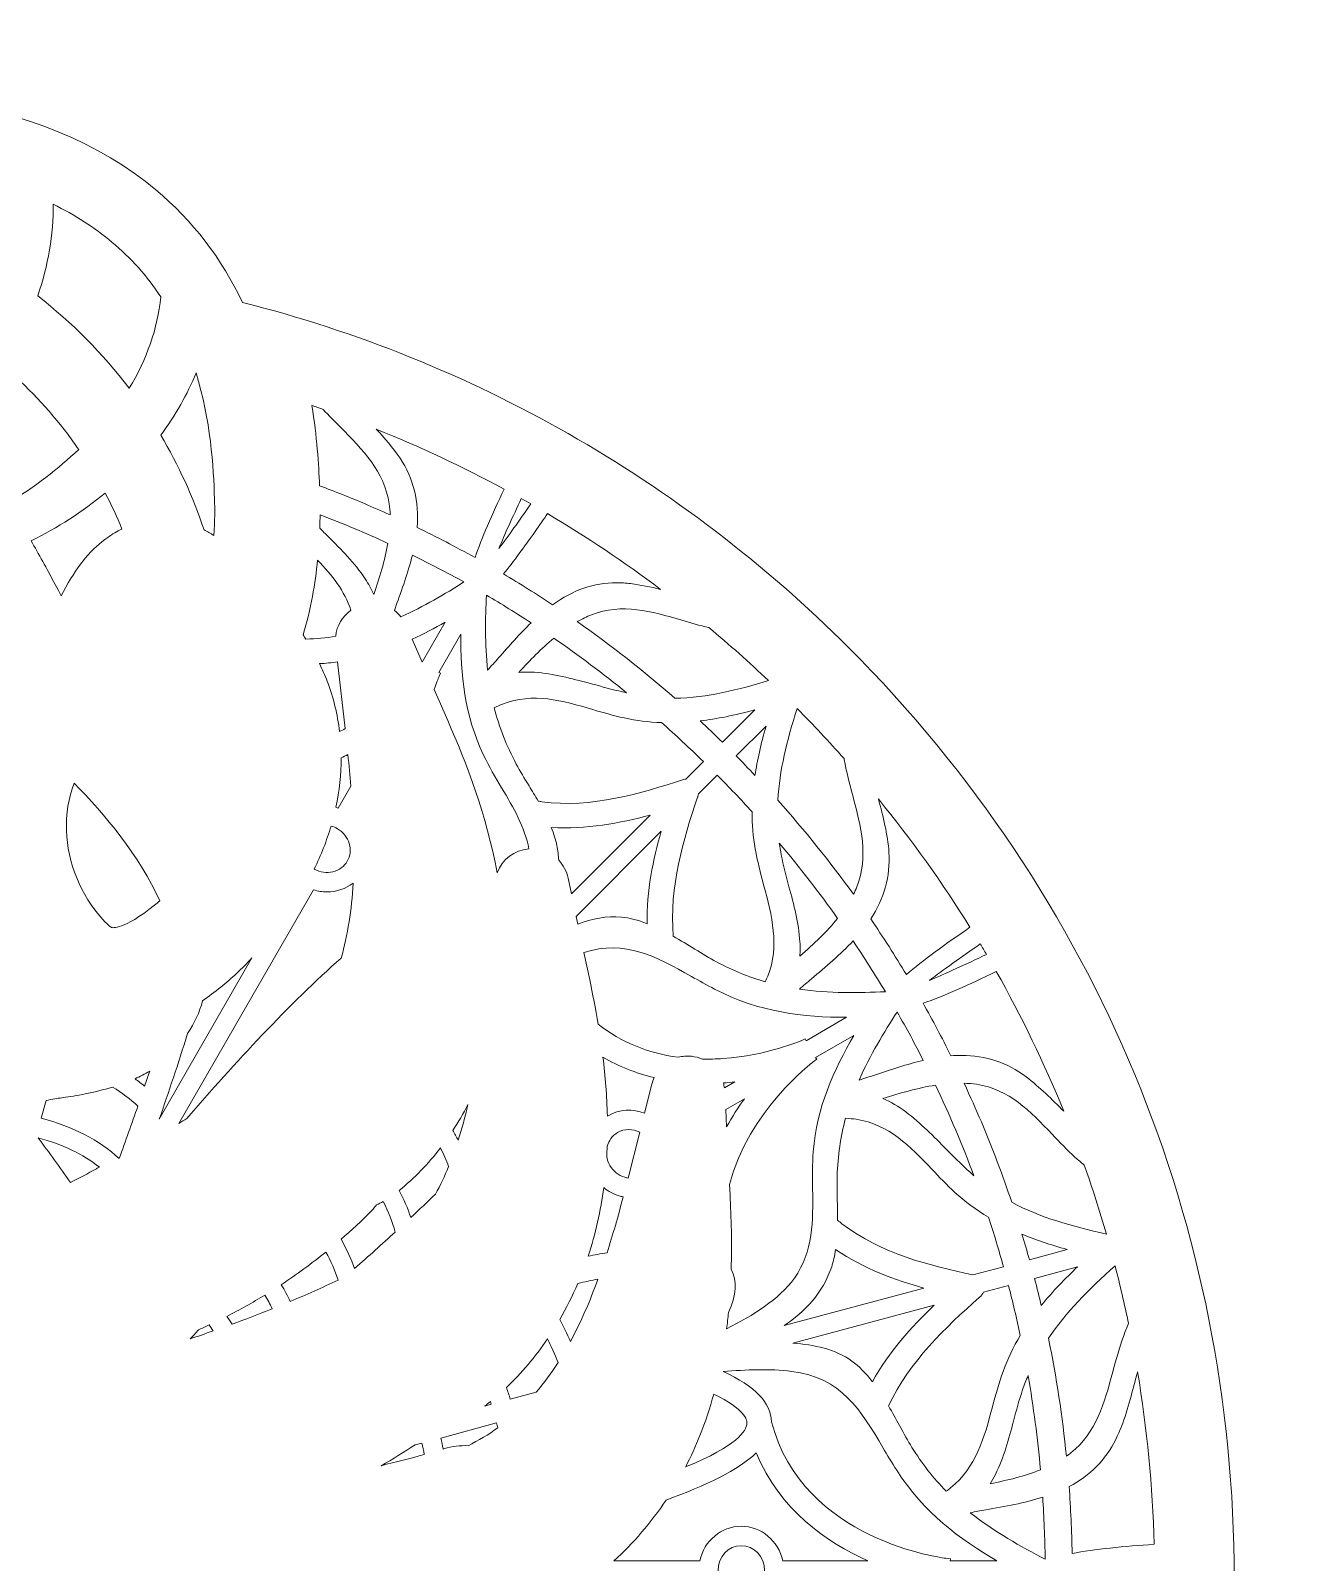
# Model space of a CAD drawing. Header units: millimetres. Extents: x 43 to 1274, y -337 to -13.
# Drawn here: x 1137.7 to 1273.8, y -193.1 to -27.7 of the extents above; entities that cross this region are included whole.
import ezdxf

# ---------------------------------------------------------------- set-up
doc = ezdxf.new("R2010")
doc.units = ezdxf.units.MM
doc.header["$MEASUREMENT"] = 0
doc.layers.add('Layer 1', color=7, linetype='Continuous')

msp = doc.modelspace()

# ---------------------------------------------------------------- linework, layer by layer
at = {"layer": 'Layer 1', "lineweight": 0}
for points, knots in [([(1261.24, -237.6), (1265.57, -223.82), (1267.76, -209.43), (1267.76, -194.83), (1267.76, -156.87), (1252.98, -121.18), (1226.13, -94.33), (1207.94, -76.14), (1185.3, -63.25), (1160.63, -57.03), (1158.4, -52.29), (1155.25, -48.19), (1151.27, -44.86), (1139.21, -34.75), (1119.46, -31.79), (1092.59, -36.07), (1086.18, -37.09), (1077.34, -37.17), (1071.66, -31.79), (1071.66, -31.79), (1067.3, -27.67), (1067.3, -27.67), (1067.3, -27.67), (1068.86, -33.47), (1068.86, -33.47), (1071.54, -43.44), (1077.92, -52.14), (1086.88, -58.03), (1070.61, -62.61), (1055.42, -70.04), (1041.71, -80.12), (1043.59, -69.09), (1041.32, -57.73), (1035.43, -48.84), (1035.43, -48.84), (1032.11, -43.83), (1032.11, -43.83), (1032.11, -43.83), (1032.33, -49.83), (1032.33, -49.83), (1032.61, -57.71), (1026.73, -64.38), (1021.76, -68.59), (1017.17, -72.47), (1013.06, -76.32), (1009.45, -80.14), (1009.45, -80.14), (1007.9, -81.81), (1007.9, -81.81), (996.14, -94.71), (990.06, -107.17), (989.78, -118.99), (989.61, -125.85), (991.38, -132.45), (995.03, -138.62), (987.38, -156.38), (983.5, -175.29), (983.5, -194.83), (983.5, -232.8), (998.29, -268.49), (1025.13, -295.33), (1051.98, -322.18), (1087.67, -336.96), (1125.63, -336.96), (1144.12, -336.96), (1162.08, -333.49), (1179.01, -326.63), (1182.09, -327.41), (1185.48, -326.99), (1188.94, -325.45), (1189.12, -325.45), (1189.3, -325.45), (1189.47, -325.45), (1190.01, -325.75), (1190.5, -326.02), (1190.97, -326.27), (1197.09, -329.52), (1201.78, -331.02), (1204.81, -330.75), (1209.16, -330.36), (1212.98, -328.54), (1215.87, -325.48), (1216.51, -325.45), (1217.1, -325.41), (1217.68, -325.37), (1223.64, -324.96), (1228.62, -323.73), (1232.47, -321.72), (1240.38, -317.57), (1241.77, -311.01), (1241.88, -307.36), (1242.45, -306.92), (1242.96, -306.45), (1243.41, -305.95), (1244.98, -304.23), (1245.97, -302.1), (1246.3, -299.8), (1247.64, -299.7), (1248.95, -299.49), (1250.17, -299.17), (1262.95, -295.84), (1272.96, -281.4), (1273.38, -270.73), (1273.83, -259.34), (1269.86, -248.51), (1261.24, -237.6)], [0, 0, 0, 0, 1, 1, 1, 2, 2, 2, 3, 3, 3, 4, 4, 4, 5, 5, 5, 6, 6, 6, 7, 7, 7, 8, 8, 8, 9, 9, 9, 10, 10, 10, 11, 11, 11, 12, 12, 12, 13, 13, 13, 14, 14, 14, 15, 15, 15, 16, 16, 16, 17, 17, 17, 18, 18, 18, 19, 19, 19, 20, 20, 20, 21, 21, 21, 22, 22, 22, 23, 23, 23, 24, 24, 24, 25, 25, 25, 26, 26, 26, 27, 27, 27, 28, 28, 28, 29, 29, 29, 30, 30, 30, 31, 31, 31, 32, 32, 32, 33, 33, 33, 34, 34, 34, 35, 35, 35, 35]), ([(1140.18, -46.42), (1142.54, -47.58), (1144.67, -48.95), (1146.53, -50.51), (1148.57, -52.21), (1150.34, -54.2), (1151.82, -56.43), (1151.45, -59.85), (1150.3, -63.17), (1148.39, -66.3), (1145.53, -62.54), (1142.22, -59.2), (1138.51, -56.32), (1139.65, -53.05), (1140.22, -49.67), (1140.18, -46.42)], [0, 0, 0, 0, 1, 1, 1, 2, 2, 2, 3, 3, 3, 4, 4, 4, 5, 5, 5, 5]), ([(1141.76, -71.27), (1142.15, -71.79), (1142.54, -72.33), (1142.94, -72.91), (1140.75, -74.98), (1138.18, -76.94), (1135.28, -78.74), (1133.17, -75.56), (1131.01, -72.89), (1128.72, -70.61), (1130.99, -68.7), (1133.05, -66.4), (1134.75, -63.85), (1137.34, -66.06), (1139.69, -68.55), (1141.76, -71.27)], [0, 0, 0, 0, 1, 1, 1, 2, 2, 2, 3, 3, 3, 4, 4, 4, 5, 5, 5, 5]), ([(1155.62, -64.62), (1157.18, -69.72), (1157.51, -74.75), (1157.61, -78.29), (1157.64, -79.26), (1157.65, -80.62), (1157.54, -82.2), (1157.19, -81.97), (1156.84, -81.78), (1156.48, -81.6), (1155.31, -78.07), (1153.74, -74.63), (1151.8, -71.36), (1153.4, -69.21), (1154.68, -66.95), (1155.62, -64.62)], [0, 0, 0, 0, 1, 1, 1, 2, 2, 2, 3, 3, 3, 4, 4, 4, 5, 5, 5, 5]), ([(1169.35, -68.58), (1169.95, -69.24), (1170.57, -69.86), (1171.18, -70.47), (1173.64, -72.94), (1175.96, -75.28), (1176.48, -78.79), (1176.54, -79.17), (1176.57, -79.56), (1176.59, -79.98), (1175.59, -79.52), (1174.71, -79.14), (1173.87, -78.78), (1172.27, -78.1), (1170.63, -77.45), (1168.96, -76.83), (1168.87, -74.53), (1168.67, -71.5), (1168.12, -68.16), (1168.53, -68.3), (1168.94, -68.44), (1169.35, -68.58)], [0, 0, 0, 0, 1, 1, 1, 2, 2, 2, 3, 3, 3, 4, 4, 4, 5, 5, 5, 6, 6, 6, 7, 7, 7, 7]), ([(1188.89, -77.19), (1187.62, -79.86), (1186.42, -82.59), (1185.76, -84.59), (1183.67, -83.43), (1181.56, -82.33), (1179.49, -81.33), (1179.72, -78.52), (1179.11, -76.07), (1177.65, -73.85), (1176.89, -72.7), (1176, -71.68), (1175.07, -70.72), (1179.79, -72.6), (1184.41, -74.77), (1188.89, -77.19)], [0, 0, 0, 0, 1, 1, 1, 2, 2, 2, 3, 3, 3, 4, 4, 4, 5, 5, 5, 5]), ([(1141.05, -88.72), (1140.95, -88.53), (1140.85, -88.34), (1140.74, -88.14), (1140.74, -88.14), (1140.39, -87.48), (1140.39, -87.48), (1139.46, -85.71), (1138.61, -84.19), (1137.79, -82.78), (1140.64, -81.38), (1143.37, -79.62), (1145.8, -77.62), (1146.47, -78.89), (1147.07, -80.19), (1147.61, -81.51), (1147.08, -81.76), (1146.57, -82.05), (1146.08, -82.4), (1144.39, -83.58), (1142.91, -85.33), (1141.55, -87.77), (1141.55, -87.77), (1141.05, -88.72), (1141.05, -88.72)], [0, 0, 0, 0, 1, 1, 1, 2, 2, 2, 3, 3, 3, 4, 4, 4, 5, 5, 5, 6, 6, 6, 7, 7, 7, 8, 8, 8, 8]), ([(1191.77, -78.79), (1190.54, -80.58), (1189.33, -82.29), (1188.32, -83.62), (1188.96, -82.08), (1189.83, -80.17), (1190.75, -78.21), (1191.09, -78.4), (1191.43, -78.6), (1191.77, -78.79)], [0, 0, 0, 0, 1, 1, 1, 2, 2, 2, 3, 3, 3, 3]), ([(1169.89, -82.31), (1169.59, -82.01), (1169.28, -81.71), (1168.98, -81.4), (1169, -80.9), (1169.01, -80.42), (1169.01, -79.96), (1171.49, -80.91), (1173.95, -81.94), (1176.34, -83.05), (1176.02, -84.9), (1175.42, -86.81), (1174.81, -88.59), (1174.55, -88), (1174.24, -87.43), (1173.88, -86.88), (1172.74, -85.16), (1171.29, -83.71), (1169.89, -82.31)], [0, 0, 0, 0, 1, 1, 1, 2, 2, 2, 3, 3, 3, 4, 4, 4, 5, 5, 5, 6, 6, 6, 6]), ([(1193.58, -79.84), (1197.79, -82.34), (1201.87, -85.07), (1205.79, -88.02), (1204.73, -87.76), (1203.65, -87.54), (1202.56, -87.4), (1202.04, -87.33), (1201.52, -87.3), (1201.02, -87.3), (1198.59, -87.3), (1196.37, -88.07), (1194.13, -89.68), (1192.41, -88.54), (1190.62, -87.42), (1188.82, -86.34), (1189.83, -85.14), (1191.19, -83.29), (1192.98, -80.72), (1193.18, -80.42), (1193.38, -80.13), (1193.58, -79.84)], [0, 0, 0, 0, 1, 1, 1, 2, 2, 2, 3, 3, 3, 4, 4, 4, 5, 5, 5, 6, 6, 6, 7, 7, 7, 7]), ([(1177.75, -90.98), (1177.54, -90.73), (1177.3, -90.5), (1177.04, -90.31), (1177.09, -90.16), (1177.14, -90), (1177.2, -89.85), (1177.86, -88.04), (1178.53, -86.16), (1178.99, -84.31), (1180.91, -85.26), (1182.77, -86.24), (1184.55, -87.22), (1182.52, -88.51), (1180.22, -89.89), (1177.75, -90.98)], [0, 0, 0, 0, 1, 1, 1, 2, 2, 2, 3, 3, 3, 4, 4, 4, 5, 5, 5, 5]), ([(1168.75, -84.86), (1170.3, -86.49), (1171.66, -88.17), (1172.35, -90.28), (1171.42, -90.93), (1170.82, -91.95), (1170.7, -93.09), (1169.65, -93.26), (1168.58, -93.36), (1167.49, -93.39), (1167.39, -93.24), (1167.3, -93.09), (1167.2, -92.93), (1168.01, -90.14), (1168.49, -87.38), (1168.75, -84.86)], [0, 0, 0, 0, 1, 1, 1, 2, 2, 2, 3, 3, 3, 4, 4, 4, 5, 5, 5, 5]), ([(1188.28, -95.43), (1187.89, -95.87), (1187.5, -96.31), (1187.11, -96.75), (1186.81, -93.95), (1186.86, -91.12), (1186.98, -88.63), (1188.62, -89.6), (1190.24, -90.61), (1191.81, -91.64), (1190.59, -92.82), (1189.41, -94.14), (1188.28, -95.43)], [0, 0, 0, 0, 1, 1, 1, 2, 2, 2, 3, 3, 3, 4, 4, 4, 4]), ([(1211.02, -92.15), (1213.22, -93.99), (1215.37, -95.89), (1217.46, -97.87), (1214.29, -98.83), (1210.84, -99.73), (1207.34, -99.77), (1203.99, -96.84), (1200.45, -94.06), (1196.8, -91.5), (1197.32, -91.21), (1197.83, -90.97), (1198.33, -90.77), (1201.67, -89.47), (1204.79, -90.39), (1208.09, -91.35), (1209.04, -91.63), (1210.02, -91.92), (1211.02, -92.15)], [0, 0, 0, 0, 1, 1, 1, 2, 2, 2, 3, 3, 3, 4, 4, 4, 5, 5, 5, 6, 6, 6, 6]), ([(1178.98, -93.41), (1180.21, -92.84), (1181.4, -92.21), (1182.54, -91.55), (1182.54, -91.55), (1180.05, -95.88), (1180.05, -95.88), (1180.05, -95.88), (1178.98, -93.41), (1178.98, -93.41)], [0, 0, 0, 0, 1, 1, 1, 2, 2, 2, 3, 3, 3, 3]), ([(1188.62, -109.44), (1189.91, -111.62), (1191.14, -113.71), (1191.58, -116.05), (1190, -116.17), (1188.68, -117.19), (1188.15, -118.62), (1187.01, -112.43), (1184.82, -106.79), (1182.81, -102.2), (1182.81, -102.2), (1181.34, -98.83), (1181.34, -98.83), (1181.6, -98.08), (1181.79, -97.61), (1181.83, -97.51), (1181.83, -97.51), (1182.02, -97.07), (1182.02, -97.07), (1182.02, -97.07), (1181.83, -96.98), (1181.83, -96.98), (1181.83, -96.98), (1184.21, -92.84), (1184.21, -92.84), (1184.19, -97.13), (1184.61, -101.61), (1186.68, -105.94), (1187.26, -107.15), (1187.95, -108.31), (1188.62, -109.44)], [0, 0, 0, 0, 1, 1, 1, 2, 2, 2, 3, 3, 3, 4, 4, 4, 5, 5, 5, 6, 6, 6, 7, 7, 7, 8, 8, 8, 9, 9, 9, 10, 10, 10, 10]), ([(1198.79, -98.34), (1196.9, -97.83), (1194.95, -97.3), (1192.95, -97.04), (1192.44, -96.98), (1191.94, -96.95), (1191.44, -96.95), (1191.12, -96.95), (1190.8, -96.96), (1190.49, -96.99), (1191.69, -95.68), (1192.94, -94.39), (1194.26, -93.29), (1196.94, -95.14), (1199.58, -97.12), (1202.12, -99.19), (1200.99, -98.94), (1199.88, -98.64), (1198.79, -98.34)], [0, 0, 0, 0, 1, 1, 1, 2, 2, 2, 3, 3, 3, 4, 4, 4, 5, 5, 5, 6, 6, 6, 6]), ([(1171.12, -103.38), (1170.9, -101.53), (1170.46, -99.71), (1169.79, -97.95), (1169.54, -97.3), (1169.27, -96.67), (1168.96, -96.04), (1169.62, -96.01), (1170.27, -95.94), (1170.9, -95.86), (1170.9, -95.86), (1171.71, -103.06), (1171.71, -103.06), (1171.52, -103.17), (1171.32, -103.28), (1171.12, -103.38)], [0, 0, 0, 0, 1, 1, 1, 2, 2, 2, 3, 3, 3, 4, 4, 4, 5, 5, 5, 5]), ([(1210.42, -106.62), (1210.42, -106.62), (1208.54, -108.51), (1208.54, -108.51), (1208.45, -108.52), (1208.36, -108.54), (1208.28, -108.56), (1203.65, -110.03), (1198.39, -111.69), (1192.97, -110.96), (1192.84, -110.94), (1192.71, -110.92), (1192.58, -110.89), (1192.25, -110.33), (1191.91, -109.78), (1191.59, -109.24), (1191.09, -108.43), (1190.62, -107.66), (1190.21, -106.89), (1189.15, -104.91), (1188.37, -102.91), (1187.83, -100.81), (1188.13, -100.66), (1188.42, -100.53), (1188.71, -100.42), (1192.06, -99.12), (1195.17, -100.03), (1198.47, -101), (1199.57, -101.32), (1200.71, -101.65), (1201.88, -101.91), (1203.19, -102.19), (1204.51, -102.36), (1205.9, -102.41), (1207.43, -103.76), (1208.95, -105.18), (1210.42, -106.62)], [0, 0, 0, 0, 1, 1, 1, 2, 2, 2, 3, 3, 3, 4, 4, 4, 5, 5, 5, 6, 6, 6, 7, 7, 7, 8, 8, 8, 9, 9, 9, 10, 10, 10, 11, 11, 11, 12, 12, 12, 12]), ([(1220.55, -100.89), (1222.29, -102.65), (1223.98, -104.46), (1225.62, -106.3), (1225.62, -106.33), (1225.63, -106.36), (1225.63, -106.39), (1225.87, -107.72), (1226.21, -109.02), (1226.55, -110.29), (1227.45, -113.66), (1228.29, -116.84), (1226.99, -120.15), (1226.89, -120.42), (1226.77, -120.68), (1226.64, -120.95), (1224.11, -117.46), (1221.36, -114.04), (1218.46, -110.78), (1218.65, -107.56), (1219.42, -104.42), (1220.55, -100.89)], [0, 0, 0, 0, 1, 1, 1, 2, 2, 2, 3, 3, 3, 4, 4, 4, 5, 5, 5, 6, 6, 6, 7, 7, 7, 7]), ([(1212.49, -104.54), (1211.64, -103.71), (1210.84, -102.94), (1210.06, -102.22), (1211.86, -102.01), (1213.77, -101.63), (1215.99, -101.03), (1215.99, -101.03), (1212.49, -104.54), (1212.49, -104.54)], [0, 0, 0, 0, 1, 1, 1, 2, 2, 2, 3, 3, 3, 3]), ([(1217.19, -102.79), (1216.62, -104.77), (1216.24, -106.49), (1215.99, -108.11), (1215.27, -107.34), (1214.61, -106.66), (1213.98, -106.01), (1213.98, -106.01), (1217.19, -102.79), (1217.19, -102.79)], [0, 0, 0, 0, 1, 1, 1, 2, 2, 2, 3, 3, 3, 3]), ([(1172.02, -105.86), (1172.14, -107.02), (1172.25, -108.15), (1172.35, -109.26), (1172.35, -109.26), (1170.98, -111.64), (1170.98, -111.64), (1170.89, -111.61), (1170.81, -111.59), (1170.72, -111.56), (1171.1, -109.78), (1171.29, -108), (1171.29, -106.23), (1171.54, -106.11), (1171.78, -105.99), (1172.02, -105.86)], [0, 0, 0, 0, 1, 1, 1, 2, 2, 2, 3, 3, 3, 4, 4, 4, 5, 5, 5, 5]), ([(1146.51, -124.55), (1146.49, -124.55), (1146.22, -124.42), (1145.54, -123.67), (1145.54, -123.66), (1145.54, -123.66), (1145.54, -123.66), (1143.16, -121.03), (1141.73, -117.54), (1141.61, -114.08), (1141.55, -112.3), (1141.84, -110.55), (1142.46, -108.95), (1145.7, -112.26), (1149.57, -116.84), (1151.69, -121.66), (1151.51, -121.82), (1151.32, -121.97), (1151.13, -122.13), (1147.76, -124.86), (1146.51, -124.55), (1146.51, -124.55)], [0, 0, 0, 0, 1, 1, 1, 2, 2, 2, 3, 3, 3, 4, 4, 4, 5, 5, 5, 6, 6, 6, 7, 7, 7, 7]), ([(1217.38, -129.79), (1217.3, -129.99), (1217.21, -130.19), (1217.11, -130.41), (1215.29, -129.88), (1213.56, -129.17), (1211.83, -128.24), (1211.1, -127.85), (1210.33, -127.37), (1209.51, -126.87), (1208.75, -126.41), (1207.96, -125.94), (1207.16, -125.49), (1206.74, -120.1), (1208.23, -115.1), (1209.8, -110.45), (1209.81, -110.43), (1209.81, -110.4), (1209.82, -110.39), (1209.86, -110.29), (1209.89, -110.2), (1209.9, -110.09), (1209.9, -110.09), (1211.91, -108.08), (1211.91, -108.08), (1213.19, -109.37), (1214.46, -110.71), (1215.68, -112.06), (1215.68, -113.43), (1215.79, -114.73), (1216.02, -116.04), (1216.02, -116.04), (1216.02, -116.04), (1216.02, -116.04), (1216.25, -117.36), (1216.6, -118.67), (1216.93, -119.93), (1217.83, -123.3), (1218.67, -126.49), (1217.38, -129.79)], [0, 0, 0, 0, 1, 1, 1, 2, 2, 2, 3, 3, 3, 4, 4, 4, 5, 5, 5, 6, 6, 6, 7, 7, 7, 8, 8, 8, 9, 9, 9, 10, 10, 10, 11, 11, 11, 12, 12, 12, 13, 13, 13, 13]), ([(1230.47, -116.45), (1230.34, -114.45), (1229.83, -112.53), (1229.33, -110.66), (1232.94, -115.09), (1236.24, -119.72), (1239.22, -124.52), (1236.66, -126.26), (1234.07, -128.12), (1232.35, -129.63), (1231.14, -127.6), (1229.84, -125.59), (1228.5, -123.62), (1229.98, -121.37), (1230.62, -119.03), (1230.47, -116.45)], [0, 0, 0, 0, 1, 1, 1, 2, 2, 2, 3, 3, 3, 4, 4, 4, 5, 5, 5, 5]), ([(1193.99, -113.74), (1197.77, -113.97), (1201.42, -113.27), (1204.66, -112.4), (1204.66, -112.4), (1196.17, -120.91), (1196.17, -120.91), (1196.17, -120.91), (1195.81, -119.2), (1195.81, -119.2), (1195.65, -118.46), (1195.29, -117.8), (1194.79, -117.28), (1194.76, -116.76), (1194.7, -116.23), (1194.59, -115.68), (1194.46, -115.06), (1194.26, -114.42), (1193.99, -113.74)], [0, 0, 0, 0, 1, 1, 1, 2, 2, 2, 3, 3, 3, 4, 4, 4, 5, 5, 5, 6, 6, 6, 6]), ([(1170.2, -113.59), (1170.44, -113.65), (1170.68, -113.74), (1170.9, -113.87), (1171.52, -114.23), (1171.97, -114.8), (1172.17, -115.48), (1172.36, -116.13), (1172.28, -116.81), (1171.95, -117.39), (1171.62, -117.96), (1171.07, -118.37), (1170.4, -118.53), (1169.73, -118.7), (1169.01, -118.59), (1168.39, -118.23), (1168.38, -118.23), (1168.38, -118.23), (1168.38, -118.22), (1169.13, -116.7), (1169.74, -115.15), (1170.2, -113.59)], [0, 0, 0, 0, 1, 1, 1, 2, 2, 2, 3, 3, 3, 4, 4, 4, 5, 5, 5, 6, 6, 6, 7, 7, 7, 7]), ([(1204.36, -124.13), (1203.35, -123.74), (1202.43, -123.5), (1201.56, -123.42), (1199.99, -123.26), (1198.39, -123.6), (1196.86, -124.17), (1196.86, -124.17), (1196.69, -123.35), (1196.69, -123.35), (1196.69, -123.35), (1205.86, -114.15), (1205.86, -114.15), (1204.99, -117.18), (1204.27, -120.59), (1204.36, -124.13)], [0, 0, 0, 0, 1, 1, 1, 2, 2, 2, 3, 3, 3, 4, 4, 4, 5, 5, 5, 5]), ([(1220.84, -127.64), (1220.88, -127.13), (1220.88, -126.62), (1220.85, -126.1), (1220.72, -124.04), (1220.19, -122.06), (1219.67, -120.14), (1219.36, -119.01), (1219.05, -117.84), (1218.83, -116.68), (1218.75, -116.27), (1218.68, -115.85), (1218.62, -115.43), (1220.84, -118.06), (1222.95, -120.78), (1224.92, -123.56), (1223.77, -124.98), (1222.39, -126.28), (1220.84, -127.64)], [0, 0, 0, 0, 1, 1, 1, 2, 2, 2, 3, 3, 3, 4, 4, 4, 5, 5, 5, 6, 6, 6, 6]), ([(1154.62, -145.17), (1154.34, -145.35), (1154.05, -145.53), (1153.77, -145.71), (1153.77, -145.71), (1168.31, -120.47), (1168.31, -120.47), (1168.78, -120.62), (1169.27, -120.7), (1169.77, -120.7), (1170.81, -120.7), (1171.79, -120.35), (1172.58, -119.75), (1172.42, -122.64), (1172.01, -125.34), (1171.3, -127.84), (1165.78, -132.69), (1159.7, -139.28), (1154.62, -145.17)], [0, 0, 0, 0, 1, 1, 1, 2, 2, 2, 3, 3, 3, 4, 4, 4, 5, 5, 5, 6, 6, 6, 6]), ([(1225.88, -134.24), (1225.88, -134.24), (1221.51, -136.77), (1221.51, -136.77), (1221.51, -136.77), (1221.42, -136.57), (1221.42, -136.57), (1221.42, -136.57), (1220.98, -136.77), (1220.98, -136.77), (1220.94, -136.78), (1217.33, -138.35), (1212.54, -138.69), (1211.78, -138.75), (1211.04, -138.77), (1210.32, -138.76), (1209.95, -138.6), (1209.55, -138.49), (1209.12, -138.45), (1208.63, -138.4), (1208.15, -138.44), (1207.7, -138.56), (1204.42, -138.12), (1201.53, -136.92), (1199.05, -134.99), (1198.77, -133.3), (1198.45, -131.69), (1198.14, -130.18), (1198.14, -130.18), (1197.52, -127.25), (1197.52, -127.25), (1201.98, -125.81), (1205.32, -127.68), (1209.14, -129.83), (1209.94, -130.28), (1210.78, -130.75), (1211.64, -131.2), (1216.48, -133.72), (1221.31, -134.23), (1225.88, -134.24)], [0, 0, 0, 0, 1, 1, 1, 2, 2, 2, 3, 3, 3, 4, 4, 4, 5, 5, 5, 6, 6, 6, 7, 7, 7, 8, 8, 8, 9, 9, 9, 10, 10, 10, 11, 11, 11, 12, 12, 12, 13, 13, 13, 13]), ([(1220.79, -131.2), (1221.23, -130.82), (1221.67, -130.45), (1222.1, -130.09), (1223.64, -128.78), (1225.24, -127.44), (1226.59, -125.99), (1227.81, -127.8), (1228.98, -129.64), (1230.08, -131.48), (1227.25, -131.61), (1224, -131.66), (1220.79, -131.2)], [0, 0, 0, 0, 1, 1, 1, 2, 2, 2, 3, 3, 3, 4, 4, 4, 4]), ([(1241, -127.45), (1238.78, -128.52), (1236.57, -129.53), (1234.83, -130.27), (1236.33, -129.12), (1238.31, -127.71), (1240.33, -126.32), (1240.55, -126.7), (1240.78, -127.08), (1241, -127.45)], [0, 0, 0, 0, 1, 1, 1, 2, 2, 2, 3, 3, 3, 3]), ([(1161.66, -127.83), (1161.66, -127.83), (1151.64, -145.24), (1151.64, -145.24), (1152.65, -142.35), (1153.7, -139.21), (1154.7, -136), (1155.45, -134.87), (1156, -133.68), (1156.33, -132.46), (1156.97, -132.01), (1157.63, -131.51), (1158.29, -130.98), (1159.46, -130.04), (1160.58, -128.99), (1161.66, -127.83)], [0, 0, 0, 0, 1, 1, 1, 2, 2, 2, 3, 3, 3, 4, 4, 4, 5, 5, 5, 5]), ([(1249.36, -144.39), (1248.09, -143.11), (1246.76, -141.81), (1245.29, -140.68), (1243.24, -139.12), (1240.95, -138.36), (1238.31, -138.36), (1237.93, -138.36), (1237.55, -138.37), (1237.16, -138.4), (1236.18, -136.44), (1235.18, -134.54), (1234.16, -132.73), (1236.34, -131.98), (1239.26, -130.65), (1242.06, -129.29), (1244.81, -134.18), (1247.25, -139.22), (1249.36, -144.39)], [0, 0, 0, 0, 1, 1, 1, 2, 2, 2, 3, 3, 3, 4, 4, 4, 5, 5, 5, 6, 6, 6, 6]), ([(1228.9, -140.48), (1228.36, -140.66), (1227.8, -140.85), (1227.24, -141.03), (1228.42, -138.35), (1229.96, -135.83), (1231.34, -133.68), (1231.34, -133.67), (1231.35, -133.67), (1231.35, -133.66), (1232.36, -135.42), (1233.31, -137.18), (1234.18, -138.89), (1232.42, -139.3), (1230.64, -139.9), (1228.9, -140.48)], [0, 0, 0, 0, 1, 1, 1, 2, 2, 2, 3, 3, 3, 4, 4, 4, 5, 5, 5, 5]), ([(1213.13, -166.13), (1214, -164.24), (1214.09, -162.71), (1213.42, -161.46), (1213.51, -158.6), (1213.43, -155.88), (1213.3, -153.42), (1213.3, -153.42), (1213.25, -152.31), (1213.25, -152.31), (1215.27, -144.31), (1222.2, -139.12), (1222.29, -139.05), (1222.29, -139.05), (1222.69, -138.76), (1222.69, -138.76), (1222.69, -138.76), (1222.55, -138.58), (1222.55, -138.58), (1222.55, -138.58), (1226.69, -136.19), (1226.69, -136.19), (1224.53, -139.89), (1222.65, -143.99), (1222.29, -148.77), (1222.19, -150.11), (1222.21, -151.46), (1222.22, -152.77), (1222.26, -156.25), (1222.3, -159.54), (1220.25, -162.41), (1218.57, -164.76), (1215.81, -166.4), (1212.93, -167.89), (1213.01, -167.3), (1213.08, -166.71), (1213.13, -166.13)], [0, 0, 0, 0, 1, 1, 1, 2, 2, 2, 3, 3, 3, 4, 4, 4, 5, 5, 5, 6, 6, 6, 7, 7, 7, 8, 8, 8, 9, 9, 9, 10, 10, 10, 11, 11, 11, 12, 12, 12, 12]), ([(1200.12, -144.87), (1200.09, -144.88), (1200.07, -144.9), (1200.05, -144.91), (1200, -142.72), (1199.82, -140.58), (1199.57, -138.53), (1201.27, -139.54), (1203.12, -140.28), (1205.1, -140.76), (1205, -140.97), (1204.92, -141.2), (1204.86, -141.45), (1204.86, -141.45), (1204.06, -144.6), (1204.06, -144.6), (1202.79, -144.1), (1201.34, -144.16), (1200.12, -144.87)], [0, 0, 0, 0, 1, 1, 1, 2, 2, 2, 3, 3, 3, 4, 4, 4, 5, 5, 5, 6, 6, 6, 6]), ([(1149.03, -140.88), (1149.56, -140.63), (1150.09, -140.36), (1150.61, -140.04), (1150.43, -140.58), (1150.25, -141.13), (1150.06, -141.68), (1149.73, -141.41), (1149.38, -141.14), (1149.03, -140.88)], [0, 0, 0, 0, 1, 1, 1, 2, 2, 2, 3, 3, 3, 3]), ([(1138.9, -145.15), (1138.9, -145.15), (1139.42, -143.22), (1139.42, -143.22), (1139.73, -143.16), (1140.05, -143.1), (1140.37, -143.05), (1140.61, -143.01), (1140.86, -142.97), (1141.12, -142.93), (1141.12, -142.93), (1141.28, -142.91), (1141.28, -142.91), (1141.91, -142.82), (1142.77, -142.7), (1143.63, -142.52), (1144.59, -142.31), (1145.6, -142.08), (1146.6, -141.78), (1147.6, -142.4), (1148.52, -143.08), (1149.33, -143.83), (1148.68, -145.71), (1148, -147.61), (1147.31, -149.5), (1145.14, -147.49), (1142.31, -146.03), (1138.9, -145.15)], [0, 0, 0, 0, 1, 1, 1, 2, 2, 2, 3, 3, 3, 4, 4, 4, 5, 5, 5, 6, 6, 6, 7, 7, 7, 8, 8, 8, 9, 9, 9, 9]), ([(1212.7, -141.87), (1212.67, -141.69), (1212.63, -141.5), (1212.58, -141.33), (1212.99, -141.3), (1213.41, -141.26), (1213.83, -141.22), (1213.83, -141.22), (1212.7, -141.87), (1212.7, -141.87)], [0, 0, 0, 0, 1, 1, 1, 2, 2, 2, 3, 3, 3, 3]), ([(1236.7, -148.52), (1235.33, -147.13), (1233.9, -145.69), (1232.29, -144.46), (1231.49, -143.85), (1230.67, -143.37), (1229.81, -143.01), (1231.69, -142.42), (1233.61, -141.87), (1235.49, -141.57), (1237.02, -144.79), (1238.42, -148.07), (1239.65, -151.36), (1238.62, -150.45), (1237.65, -149.47), (1236.7, -148.52)], [0, 0, 0, 0, 1, 1, 1, 2, 2, 2, 3, 3, 3, 4, 4, 4, 5, 5, 5, 5]), ([(1251.57, -150.2), (1252.44, -152.66), (1253.23, -155.15), (1253.96, -157.66), (1250.21, -156.8), (1246.81, -155.88), (1243.73, -154.22), (1242.75, -151.3), (1241.64, -148.38), (1240.45, -145.54), (1239.87, -144.19), (1239.26, -142.81), (1238.58, -141.36), (1239.06, -141.37), (1239.51, -141.41), (1239.94, -141.48), (1243.48, -142.03), (1245.72, -144.38), (1248.1, -146.87), (1248.89, -147.71), (1249.71, -148.57), (1250.6, -149.37), (1250.91, -149.66), (1251.23, -149.93), (1251.57, -150.2)], [0, 0, 0, 0, 1, 1, 1, 2, 2, 2, 3, 3, 3, 4, 4, 4, 5, 5, 5, 6, 6, 6, 7, 7, 7, 8, 8, 8, 8]), ([(1183.36, -146.46), (1183.95, -145.56), (1184.49, -144.64), (1184.99, -143.67), (1184.68, -145), (1184.33, -146.28), (1183.93, -147.51), (1183.75, -147.15), (1183.57, -146.8), (1183.36, -146.46)], [0, 0, 0, 0, 1, 1, 1, 2, 2, 2, 3, 3, 3, 3]), ([(1214.87, -143.03), (1214.19, -143.96), (1213.53, -144.98), (1212.93, -146.08), (1212.93, -146.08), (1212.83, -144.21), (1212.83, -144.21), (1212.83, -144.21), (1214.87, -143.03), (1214.87, -143.03)], [0, 0, 0, 0, 1, 1, 1, 2, 2, 2, 3, 3, 3, 3]), ([(1239.54, -162.06), (1234.91, -161.03), (1229.67, -159.85), (1225.38, -156.53), (1225.22, -156.41), (1225.07, -156.28), (1224.92, -156.15), (1224.92, -155.47), (1224.91, -154.77), (1224.89, -154.1), (1224.87, -153.15), (1224.84, -152.24), (1224.87, -151.37), (1224.94, -149.21), (1225.23, -147.17), (1225.78, -145.15), (1226.19, -145.17), (1226.57, -145.2), (1226.94, -145.26), (1230.49, -145.81), (1232.73, -148.16), (1235.11, -150.65), (1235.9, -151.49), (1236.72, -152.35), (1237.6, -153.15), (1238.7, -154.15), (1239.88, -155.03), (1241.22, -155.83), (1241.8, -157.6), (1242.35, -159.4), (1242.84, -161.18), (1242.84, -161.18), (1239.54, -162.06), (1239.54, -162.06)], [0, 0, 0, 0, 1, 1, 1, 2, 2, 2, 3, 3, 3, 4, 4, 4, 5, 5, 5, 6, 6, 6, 7, 7, 7, 8, 8, 8, 9, 9, 9, 10, 10, 10, 11, 11, 11, 11]), ([(1203.54, -146.65), (1203.54, -146.65), (1202.28, -151.6), (1202.28, -151.6), (1202.16, -151.58), (1202.04, -151.56), (1201.92, -151.52), (1201.24, -151.32), (1200.68, -150.87), (1200.32, -150.25), (1200.14, -149.94), (1200.03, -149.61), (1199.98, -149.27), (1200, -148.92), (1200.01, -148.56), (1200.03, -148.2), (1200.19, -147.57), (1200.57, -147.02), (1201.16, -146.68), (1201.53, -146.47), (1201.93, -146.36), (1202.36, -146.36), (1202.77, -146.36), (1203.17, -146.46), (1203.54, -146.65)], [0, 0, 0, 0, 1, 1, 1, 2, 2, 2, 3, 3, 3, 4, 4, 4, 5, 5, 5, 6, 6, 6, 7, 7, 7, 8, 8, 8, 8]), ([(1145.18, -150.44), (1145.07, -150.49), (1144.97, -150.54), (1144.87, -150.59), (1143.92, -151.12), (1142.97, -151.62), (1142.04, -152.1), (1140.91, -150.46), (1139.74, -148.84), (1138.55, -147.25), (1141.19, -147.95), (1143.41, -149.02), (1145.18, -150.44)], [0, 0, 0, 0, 1, 1, 1, 2, 2, 2, 3, 3, 3, 4, 4, 4, 4]), ([(1182.01, -148.35), (1182.35, -149.01), (1182.65, -149.68), (1182.9, -150.35), (1182.48, -151.39), (1182, -152.38), (1181.49, -153.33), (1180.63, -154.16), (1179.74, -155.01), (1178.82, -155.87), (1178.49, -154.88), (1178.07, -153.9), (1177.57, -152.94), (1179.21, -151.61), (1180.69, -150.07), (1182.01, -148.35)], [0, 0, 0, 0, 1, 1, 1, 2, 2, 2, 3, 3, 3, 4, 4, 4, 5, 5, 5, 5]), ([(1197.97, -160.05), (1198.37, -158.85), (1198.71, -157.62), (1198.99, -156.37), (1199.27, -155.13), (1199.49, -153.88), (1199.66, -152.64), (1200.15, -153.05), (1200.72, -153.35), (1201.33, -153.53), (1201.48, -153.57), (1201.62, -153.6), (1201.76, -153.63), (1201.21, -155.73), (1200.63, -157.75), (1200.01, -159.67), (1199.34, -159.78), (1198.66, -159.91), (1197.97, -160.05)], [0, 0, 0, 0, 1, 1, 1, 2, 2, 2, 3, 3, 3, 4, 4, 4, 5, 5, 5, 6, 6, 6, 6]), ([(1174.56, -155.16), (1174.56, -155.16), (1174.62, -155.11), (1174.62, -155.11), (1174.68, -155.03), (1174.74, -154.96), (1174.75, -154.95), (1174.84, -154.85), (1174.96, -154.69), (1175.11, -154.49), (1175.37, -154.38), (1175.6, -154.27), (1175.83, -154.14), (1176.38, -155.23), (1176.82, -156.33), (1177.12, -157.44), (1175.72, -158.72), (1174.25, -160.04), (1172.75, -161.37), (1172.36, -160.3), (1171.87, -159.26), (1171.28, -158.22), (1172.42, -157.24), (1173.52, -156.22), (1174.56, -155.16)], [0, 0, 0, 0, 1, 1, 1, 2, 2, 2, 3, 3, 3, 4, 4, 4, 5, 5, 5, 6, 6, 6, 7, 7, 7, 8, 8, 8, 8]), ([(1244.83, -157.66), (1246.27, -158.26), (1247.88, -158.81), (1249.73, -159.32), (1249.73, -159.32), (1245.64, -160.42), (1245.64, -160.42), (1245.39, -159.51), (1245.11, -158.58), (1244.83, -157.66)], [0, 0, 0, 0, 1, 1, 1, 2, 2, 2, 3, 3, 3, 3]), ([(1169.64, -159.59), (1170.19, -160.59), (1170.63, -161.6), (1170.96, -162.62), (1169.24, -163.44), (1167.5, -164.21), (1165.77, -164.93), (1165.5, -164.32), (1165.18, -163.71), (1164.82, -163.12), (1166.48, -162.02), (1168.1, -160.84), (1169.64, -159.59)], [0, 0, 0, 0, 1, 1, 1, 2, 2, 2, 3, 3, 3, 4, 4, 4, 4]), ([(1224.28, -161.18), (1224.28, -161.18), (1224.28, -161.18), (1224.28, -161.18), (1224.46, -160.61), (1224.61, -160), (1224.71, -159.33), (1227.8, -161.42), (1231.16, -162.63), (1234.25, -163.49), (1234.25, -163.49), (1219.16, -167.54), (1219.16, -167.54), (1221.37, -166.02), (1223.33, -164.04), (1224.28, -161.18)], [0, 0, 0, 0, 1, 1, 1, 2, 2, 2, 3, 3, 3, 4, 4, 4, 5, 5, 5, 5]), ([(1246.92, -165.37), (1246.71, -164.46), (1246.47, -163.51), (1246.19, -162.44), (1246.19, -162.44), (1250.84, -161.19), (1250.84, -161.19), (1249.54, -162.43), (1248.17, -163.82), (1246.92, -165.37)], [0, 0, 0, 0, 1, 1, 1, 2, 2, 2, 3, 3, 3, 3]), ([(1254.89, -161.07), (1255.43, -163.14), (1255.91, -165.23), (1256.35, -167.33), (1256.15, -167.78), (1255.96, -168.23), (1255.8, -168.7), (1255.34, -169.96), (1254.99, -171.27), (1254.65, -172.53), (1253.74, -175.9), (1252.89, -179.08), (1250.12, -181.29), (1249.97, -181.41), (1249.81, -181.53), (1249.64, -181.65), (1249.21, -177.37), (1248.56, -173.09), (1247.7, -168.91), (1249.59, -166.1), (1251.97, -163.7), (1254.89, -161.07)], [0, 0, 0, 0, 1, 1, 1, 2, 2, 2, 3, 3, 3, 4, 4, 4, 5, 5, 5, 6, 6, 6, 7, 7, 7, 7]), ([(1194.9, -166.89), (1195.62, -165.64), (1196.27, -164.34), (1196.85, -162.99), (1197.61, -162.82), (1198.33, -162.66), (1199.03, -162.52), (1198.15, -164.95), (1197.17, -167.2), (1196.06, -169.26), (1195.67, -168.4), (1195.28, -167.61), (1194.9, -166.89)], [0, 0, 0, 0, 1, 1, 1, 2, 2, 2, 3, 3, 3, 4, 4, 4, 4]), ([(1242.8, -172.48), (1242.34, -173.74), (1241.99, -175.05), (1241.65, -176.31), (1240.75, -179.68), (1239.89, -182.86), (1237.12, -185.07), (1236.98, -185.19), (1236.82, -185.31), (1236.65, -185.43), (1235.24, -183.99), (1234.03, -182.44), (1232.95, -180.7), (1232.52, -179.99), (1232.08, -179.19), (1231.61, -178.34), (1231.23, -177.65), (1230.84, -176.93), (1230.42, -176.22), (1232.75, -171.34), (1236.53, -167.77), (1240.21, -164.52), (1240.22, -164.5), (1240.24, -164.49), (1240.25, -164.48), (1240.44, -164.34), (1240.59, -164.14), (1240.69, -163.92), (1240.69, -163.92), (1243.38, -163.2), (1243.38, -163.2), (1243.84, -164.98), (1244.27, -166.79), (1244.65, -168.6), (1243.9, -169.87), (1243.29, -171.15), (1242.8, -172.48)], [0, 0, 0, 0, 1, 1, 1, 2, 2, 2, 3, 3, 3, 4, 4, 4, 5, 5, 5, 6, 6, 6, 7, 7, 7, 8, 8, 8, 9, 9, 9, 10, 10, 10, 11, 11, 11, 12, 12, 12, 12]), ([(1158.94, -166.54), (1160.33, -165.83), (1161.7, -165.06), (1163.05, -164.24), (1163.35, -164.73), (1163.61, -165.22), (1163.84, -165.72), (1162.35, -166.32), (1160.89, -166.87), (1159.5, -167.39), (1159.32, -167.1), (1159.14, -166.82), (1158.94, -166.54)], [0, 0, 0, 0, 1, 1, 1, 2, 2, 2, 3, 3, 3, 4, 4, 4, 4]), ([(1235.36, -165.35), (1232.86, -167.72), (1230.44, -170.38), (1228.69, -173.61), (1227.96, -172.65), (1227.22, -171.92), (1226.46, -171.37), (1224.67, -170.09), (1222.37, -169.59), (1220.09, -169.45), (1220.09, -169.45), (1235.36, -165.35), (1235.36, -165.35)], [0, 0, 0, 0, 1, 1, 1, 2, 2, 2, 3, 3, 3, 4, 4, 4, 4]), ([(1157.47, -168.11), (1156.6, -168.42), (1155.77, -168.71), (1154.98, -168.97), (1155.29, -168.66), (1155.59, -168.34), (1155.87, -167.99), (1156.26, -167.83), (1156.64, -167.65), (1157.03, -167.47), (1157.18, -167.69), (1157.33, -167.9), (1157.47, -168.11)], [0, 0, 0, 0, 1, 1, 1, 2, 2, 2, 3, 3, 3, 4, 4, 4, 4]), ([(1194.73, -171.53), (1194, -172.67), (1193.21, -173.75), (1192.36, -174.74), (1192.36, -174.74), (1189.56, -175.49), (1189.56, -175.49), (1189.43, -175.06), (1189.28, -174.64), (1189.14, -174.23), (1190.77, -172.68), (1192.27, -170.91), (1193.58, -168.97), (1193.97, -169.76), (1194.36, -170.61), (1194.73, -171.53)], [0, 0, 0, 0, 1, 1, 1, 2, 2, 2, 3, 3, 3, 4, 4, 4, 5, 5, 5, 5]), ([(1237.08, -192.94), (1237.08, -192.94), (1237.1, -192.72), (1237.1, -192.72), (1237.1, -192.72), (1236.62, -192.67), (1236.62, -192.67), (1236.46, -192.65), (1221.16, -190.84), (1217.77, -177.92), (1217.72, -175.87), (1216.05, -174.12), (1212.55, -172.48), (1212.56, -172.48), (1212.56, -172.48), (1212.57, -172.48), (1215.04, -172.33), (1217.6, -172.18), (1219.95, -172.48), (1225.33, -173.15), (1227.41, -176.66), (1229.82, -180.72), (1230.29, -181.52), (1230.78, -182.34), (1231.31, -183.17), (1234.24, -187.77), (1238.17, -190.64), (1242.13, -192.94), (1242.13, -192.94), (1237.08, -192.94), (1237.08, -192.94)], [0, 0, 0, 0, 1, 1, 1, 2, 2, 2, 3, 3, 3, 4, 4, 4, 5, 5, 5, 6, 6, 6, 7, 7, 7, 8, 8, 8, 9, 9, 9, 10, 10, 10, 10]), ([(1244.91, -174.44), (1245.09, -173.94), (1245.28, -173.44), (1245.5, -172.94), (1246.08, -176.3), (1246.54, -179.72), (1246.84, -183.12), (1245.15, -183.79), (1243.26, -184.25), (1241.4, -184.62), (1241.61, -184.3), (1241.8, -183.96), (1241.97, -183.61), (1242.89, -181.77), (1243.41, -179.78), (1243.92, -177.87), (1244.22, -176.73), (1244.53, -175.56), (1244.91, -174.44)], [0, 0, 0, 0, 1, 1, 1, 2, 2, 2, 3, 3, 3, 4, 4, 4, 5, 5, 5, 6, 6, 6, 6]), ([(1257.33, -172.55), (1258.35, -178.66), (1258.95, -184.87), (1259.12, -191.16), (1255.94, -191.38), (1252.62, -191.7), (1250.25, -192.15), (1250.21, -189.69), (1250.1, -187.26), (1249.93, -184.92), (1252.21, -183.73), (1253.86, -182.06), (1254.97, -179.83), (1255.88, -177.98), (1256.41, -176), (1256.91, -174.08), (1257.05, -173.58), (1257.18, -173.06), (1257.33, -172.55)], [0, 0, 0, 0, 1, 1, 1, 2, 2, 2, 3, 3, 3, 4, 4, 4, 5, 5, 5, 6, 6, 6, 6]), ([(1215.13, -178.11), (1215.07, -178.9), (1214.1, -180.52), (1208.5, -182.8), (1208.51, -182.8), (1208.51, -182.79), (1208.51, -182.79), (1209.07, -181.7), (1209.59, -180.58), (1210.05, -179.42), (1210.64, -177.94), (1211.13, -176.44), (1211.54, -174.94), (1214.91, -176.55), (1215.16, -177.72), (1215.13, -178.11)], [0, 0, 0, 0, 1, 1, 1, 2, 2, 2, 3, 3, 3, 4, 4, 4, 5, 5, 5, 5]), ([(1186.8, -176.23), (1187, -176.08), (1187.21, -175.92), (1187.41, -175.75), (1187.44, -175.85), (1187.48, -175.95), (1187.51, -176.04), (1187.51, -176.04), (1186.8, -176.23), (1186.8, -176.23)], [0, 0, 0, 0, 1, 1, 1, 2, 2, 2, 3, 3, 3, 3]), ([(1188.08, -178.05), (1188.13, -178.23), (1188.17, -178.41), (1188.21, -178.58), (1187.21, -179.3), (1186.14, -179.95), (1185, -180.51), (1184.14, -180.47), (1183.26, -180.58), (1182.44, -180.83), (1182.4, -180.84), (1182.35, -180.85), (1182.31, -180.87), (1182.23, -180.47), (1182.15, -180.08), (1182.05, -179.68), (1182.05, -179.68), (1188.08, -178.05), (1188.08, -178.05)], [0, 0, 0, 0, 1, 1, 1, 2, 2, 2, 3, 3, 3, 4, 4, 4, 5, 5, 5, 6, 6, 6, 6]), ([(1179.28, -180.42), (1179.28, -180.42), (1180, -180.23), (1180, -180.23), (1180.1, -180.64), (1180.19, -181.05), (1180.27, -181.46), (1178.78, -181.88), (1177.22, -182.28), (1175.6, -182.67), (1176.86, -181.96), (1178.09, -181.21), (1179.28, -180.42)], [0, 0, 0, 0, 1, 1, 1, 2, 2, 2, 3, 3, 3, 4, 4, 4, 4]), ([(1214.51, -189.22), (1212.36, -189.22), (1210.5, -190.79), (1210.04, -192.94), (1210.04, -192.94), (1200.76, -192.94), (1200.76, -192.94), (1202.86, -191.04), (1204.76, -188.83), (1206.4, -186.38), (1210.71, -184.83), (1214.22, -183.12), (1216.13, -181.29), (1218.68, -187.43), (1223.7, -190.95), (1228.2, -192.94), (1228.2, -192.94), (1218.99, -192.94), (1218.99, -192.94), (1218.53, -190.79), (1216.67, -189.22), (1214.51, -189.22)], [0, 0, 0, 0, 1, 1, 1, 2, 2, 2, 3, 3, 3, 4, 4, 4, 5, 5, 5, 6, 6, 6, 7, 7, 7, 7]), ([(1239.24, -187.75), (1239.8, -187.64), (1240.37, -187.54), (1240.93, -187.44), (1242.99, -187.08), (1245.12, -186.7), (1247.08, -186.08), (1247.22, -188.25), (1247.31, -190.49), (1247.34, -192.76), (1244.77, -191.43), (1241.85, -189.82), (1239.24, -187.75)], [0, 0, 0, 0, 1, 1, 1, 2, 2, 2, 3, 3, 3, 4, 4, 4, 4]), ([(1217.03, -193.98), (1217.03, -195.46), (1215.9, -196.65), (1214.51, -196.65), (1213.13, -196.65), (1212.01, -195.46), (1212.01, -193.98), (1212.01, -192.51), (1213.13, -191.31), (1214.51, -191.31), (1215.9, -191.31), (1217.03, -192.51), (1217.03, -193.98)], [0, 0, 0, 0, 1, 1, 1, 2, 2, 2, 3, 3, 3, 4, 4, 4, 4])]:
    msp.add_open_spline(points, degree=3, knots=knots, dxfattribs=at)

doc.saveas('drawing.dxf')
